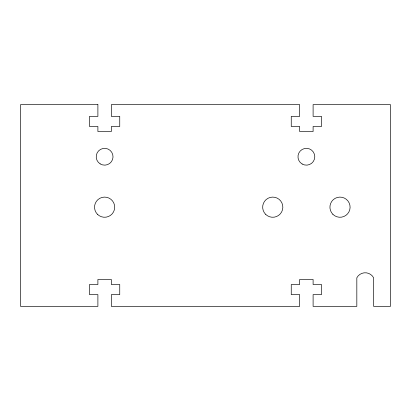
<?xml version="1.0" encoding="UTF-8"?>
<svg xmlns="http://www.w3.org/2000/svg" width="411" height="411" viewBox="0 0 411 411"><rect width="100%" height="100%" fill="white"/><g stroke="black" fill="none" stroke-linecap="round" stroke-linejoin="round"><path stroke-width="0.62" d="M97.895 104.62L20.55 104.62L20.55 306.38L97.895 306.38L97.895 294.61L89.485 294.61L89.485 284.525L97.895 284.525L97.895 279.48L111.345 279.48L111.345 284.525L119.75 284.525L119.75 294.61L111.345 294.61L111.345 306.38L299.655 306.38L299.655 294.61L291.25 294.61L291.25 284.525L299.655 284.525L299.655 279.48L313.105 279.48L313.105 284.525L321.515 284.525L321.515 294.61L313.105 294.61L313.105 306.38L356.825 306.38L356.825 277.8A9.53 9.53 0 0 1 373.635 277.8L373.635 306.38L390.45 306.38L390.45 104.62L313.105 104.62L313.105 116.39L321.515 116.39L321.515 126.475L313.105 126.475L313.105 131.52L299.655 131.52L299.655 126.475L291.25 126.475L291.25 116.39L299.655 116.39L299.655 104.62L111.345 104.62L111.345 116.39L119.75 116.39L119.75 126.475L111.345 126.475L111.345 131.52L97.895 131.52L97.895 126.475L89.485 126.475L89.485 116.39L97.895 116.39L97.895 104.62M100.192 163.891A8.405 8.405 0 0 0 113.02 156.997A8.405 8.405 0 0 0 100.638 149.337A8.405 8.405 0 0 0 100.192 163.891M302.177 164.02A8.405 8.405 0 0 0 314.79 156.74A8.405 8.405 0 0 0 302.177 149.46A8.405 8.405 0 0 0 302.177 164.02M332.874 214.316A10.09 10.09 0 0 0 349.756 209.79A10.09 10.09 0 0 0 337.4 197.439A10.09 10.09 0 0 0 332.874 214.316M265.619 214.316A10.09 10.09 0 0 0 282.501 209.79A10.09 10.09 0 0 0 270.145 197.439A10.09 10.09 0 0 0 265.619 214.316M97.484 214.316A10.09 10.09 0 0 0 114.361 209.79A10.09 10.09 0 0 0 102.005 197.439A10.09 10.09 0 0 0 97.484 214.316"/></g></svg>
